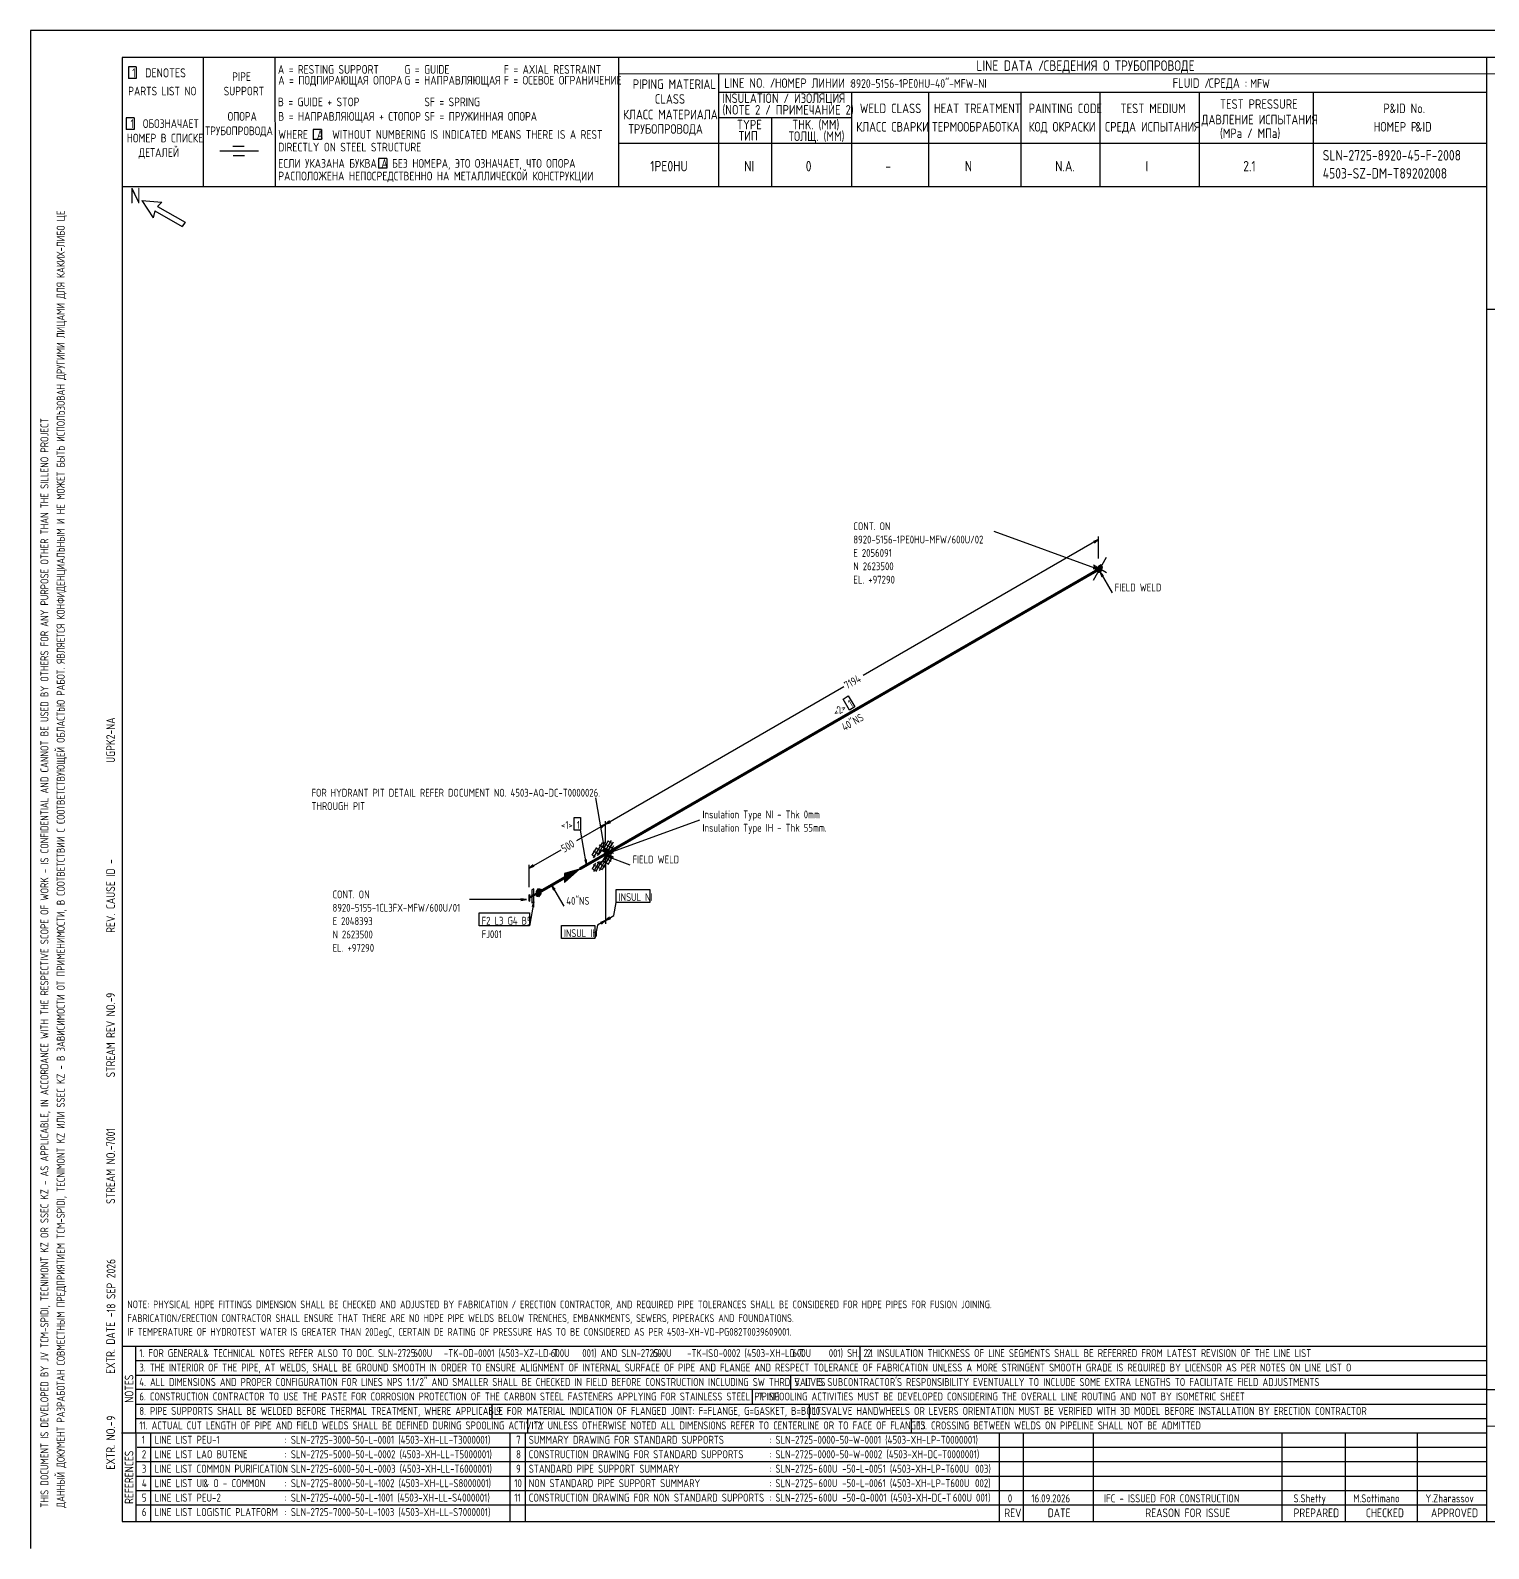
# Model space of a CAD drawing. Extents: x -1005 to 607, y -998 to 420.
# Drawn here: x 0 to 403.3, y 0 to 420 of the extents above; entities that cross this region are included whole.
import ezdxf

# ---------------------------------------------------------------- set-up
doc = ezdxf.new("R2010")
doc.units = 0
doc.styles.add('TTFN17', font='GOST type A')

msp = doc.modelspace()

# ---------------------------------------------------------------- linework, layer by layer
at = {"layer": 'GT_1', "flags": 128}
for points in [[(0, 420), (0, 0)], [(594, 420), (0, 420)], [(589.1, 412.5), (25.4, 412.5)], [(25.4, 412.5), (25.4, 7.5)], [(47.8, 412.5), (47.8, 376.7)], [(67.6, 412.5), (67.7, 376.7)], [(162.7, 412.5), (162.7, 376.7)], [(402.7, 412.5), (402.7, 7.5)], [(29.3, 409.9), (27.1, 409.9)], [(27.1, 409.9), (27.1, 406.7)], [(29.3, 409.9), (29.3, 406.7)], [(589.1, 408), (162.7, 407.9)], [(190.3, 407.8), (190.3, 376.7)], [(29.3, 406.7), (27.1, 406.7)], [(190.3, 402.9), (402.7, 402.9)], [(227.1, 402.9), (227.1, 376.7)], [(248.4, 402.9), (248.4, 376.8)], [(273.9, 402.9), (273.9, 376.7)], [(295.8, 402.9), (295.8, 376.7)], [(323.2, 402.9), (323.2, 376.7)], [(354.8, 402.9), (354.8, 376.8)], [(28.7, 395.8), (26.5, 395.8)], [(26.5, 395.8), (26.5, 392.6)], [(28.7, 395.8), (28.7, 392.6)], [(227.1, 395.8), (190.3, 395.8)], [(205, 395.8), (205, 376.7)], [(28.7, 392.6), (26.5, 392.6)], [(80.5, 392.6), (78.2, 392.6)], [(78.2, 392.6), (78.2, 389.8)], [(80.5, 392.6), (80.5, 389.8)], [(63.1, 386.6), (52.4, 386.6)], [(59.1, 387.9), (56, 387.9)], [(80.5, 389.8), (78.2, 389.8)], [(230.2, 388.7), (162.7, 388.7)], [(402.7, 388.7), (226.9, 388.7)], [(59.2, 385.3), (56.1, 385.3)], [(98.6, 384.6), (96.3, 384.6)], [(96.3, 384.6), (96.3, 381.9)], [(98.6, 384.6), (98.6, 381.9)], [(98.6, 381.9), (96.3, 381.9)], [(402.7, 376.7), (25.4, 376.7)], [(30.8, 372.9), (34, 368.1)], [(30.8, 372.9), (36.4, 372.5)], [(34.4, 370.1), (34, 368.1)], [(34.4, 370.1), (42, 365.7)], [(36.4, 372.5), (35.2, 371.3)], [(35.2, 371.3), (42.8, 366.9)], [(42.8, 366.9), (42, 365.7)], [(402.7, 342.86), (589, 342.86)], [(295.43, 279.12), (230.32, 241.55)], [(295.43, 270.88), (266.55, 281.38)], [(294.3, 278.15), (295.43, 279.12), (294, 278.6)], [(295.43, 273.88), (295.43, 280.02)], [(294, 267.95), (297.6, 274.25)], [(293.93, 271.1), (295.43, 270.88), (294.15, 271.62)], [(294, 272.15), (297.6, 270.05)], [(295.43, 270.05), (296.18, 270.43), (296.55, 271.48), (296.18, 272.15), (295.43, 271.7), (295.05, 270.65), (295.43, 270.05)], [(295.08, 270.6), (296.24, 270.6)], [(295.1, 270.8), (296.31, 270.8)], [(295.18, 271), (296.38, 271)], [(295.21, 270.4), (296.12, 270.4)], [(295.25, 271.2), (296.45, 271.2)], [(295.32, 271.4), (296.52, 271.4)], [(295.39, 271.6), (296.48, 271.6)], [(295.59, 271.8), (296.37, 271.8)], [(296.77, 269.15), (295.8, 270.27), (296.32, 268.85)], [(295.8, 270.27), (299.18, 264.43)], [(159.07, 200.38), (225, 238.47)], [(224.78, 235.03), (226.2, 235.93), (228, 232.85), (226.57, 231.95), (224.78, 235.03)], [(159.07, 192.12), (156.38, 207.65)], [(150.38, 202.25), (152.1, 202.25), (152.1, 198.72), (150.38, 198.72), (150.38, 202.25)], [(159.07, 192.12), (185.18, 201.65)], [(159.07, 200.38), (151.05, 195.8)], [(153.82, 189.12), (152.1, 198.72)], [(157.95, 199.4), (159.07, 200.38), (157.65, 199.85)], [(160.2, 201.35), (159.07, 200.38), (160.5, 200.9)], [(159.07, 195.12), (159.07, 201.28)], [(159.07, 195.12), (159.07, 201.28)], [(137.93, 188.22), (146.78, 193.32)], [(156.53, 193.93), (155.32, 191.82)], [(158.1, 195.28), (155.62, 191.07)], [(156.45, 193.85), (157.95, 192.95)], [(159.07, 195.72), (156.75, 191.68)], [(157.12, 190.1), (157.12, 190.1), (157.43, 189.95), (157.8, 189.95), (158.18, 190.18), (158.55, 190.47), (158.85, 190.85), (159.22, 191.38), (159.38, 191.9), (159.45, 192.35), (159.38, 192.8), (159.22, 193.1), (158.85, 193.25), (158.55, 193.25), (158.18, 193.1), (157.8, 192.88), (157.43, 192.43), (157.05, 191.9)], [(157.28, 194.68), (161.25, 192.35)], [(161.25, 194.45), (157.28, 187.47)], [(157.65, 189.2), (161.25, 195.5)], [(157.65, 193.4), (161.25, 191.3)], [(158.18, 195.35), (161.4, 193.55)], [(161.4, 193.47), (158.18, 187.85)], [(159.82, 195.8), (158.32, 193.18)], [(158.55, 193.55), (159.07, 192.12), (159.07, 193.62)], [(159.07, 191.3), (159.82, 191.68), (160.2, 192.72), (159.82, 193.4), (159.07, 192.95), (158.7, 191.9), (159.07, 191.3)], [(160.65, 195.88), (159.07, 193.18)], [(160.88, 195.12), (159.45, 192.65)], [(159.75, 195.8), (161.03, 195.05)], [(139.05, 189.2), (137.93, 188.22), (139.35, 188.75)], [(137.93, 182.97), (137.93, 189.12)], [(153.3, 190.55), (153.82, 189.12), (153.82, 190.62)], [(155.4, 191.97), (156.22, 191.38)], [(156.3, 189.65), (155.4, 188.07)], [(155.62, 189.28), (158.1, 187.85)], [(155.7, 193.03), (157.28, 192.12)], [(157.28, 190.03), (155.7, 187.32)], [(157.88, 189.95), (156.45, 187.47)], [(156.75, 189.88), (159.07, 188.53)], [(158.32, 190.18), (159.82, 189.43)], [(158.74, 192), (159.94, 192)], [(158.76, 191.8), (159.87, 191.8)], [(158.81, 192.2), (160.01, 192.2)], [(158.88, 192.4), (160.08, 192.4)], [(158.89, 191.6), (159.68, 191.6)], [(158.95, 192.6), (160.16, 192.6)], [(159.02, 192.8), (160.16, 192.8)], [(160.35, 192.88), (159.07, 192.12), (160.57, 192.35)], [(159.07, 191.07), (160.65, 190.18)], [(159.07, 190.62), (159.07, 172.85)], [(159.07, 190.62), (159.07, 172.85)], [(159.16, 193), (160.05, 193)], [(159.45, 192.2), (160.88, 191.22)], [(160.95, 191.3), (159.45, 191.53), (160.72, 190.78)], [(159.45, 191.53), (165.82, 189.2)], [(161.03, 191.45), (159.75, 189.2)], [(147.75, 185.6), (147.75, 184.25), (151.88, 188), (147.75, 186.8), (147.75, 184.4), (151.5, 187.78), (147.75, 186.72), (147.75, 184.62), (151.05, 187.55), (147.75, 186.5), (147.75, 184.78), (150.68, 187.25), (147.75, 186.35), (147.75, 184.93), (150.3, 187.1), (147.75, 186.2), (147.75, 185.07), (149.85, 186.8), (147.75, 186.05), (147.75, 185.3), (149.55, 186.65), (147.75, 185.82), (147.75, 185.45), (149.1, 186.35), (147.75, 185.68), (147.75, 185.6), (151.88, 188)], [(155.32, 188.15), (156.6, 187.4)], [(137.93, 180.2), (140.55, 181.7)], [(137.93, 179.97), (140.55, 181.47)], [(140.55, 181.32), (137.93, 179.82)], [(137.93, 179.07), (138.07, 179.15), (137.93, 180.88), (138.07, 180.95), (137.93, 179.07), (137.93, 180.88)], [(138.07, 180.95), (138.07, 179.15)], [(138.68, 180.43), (138.68, 178.62), (139.28, 178.93), (139.28, 182.53), (138.68, 182.22), (138.68, 180.43)], [(141.15, 181.18), (140.55, 180.35), (139.95, 180.5), (139.95, 181.78), (140.55, 182.6), (141.15, 182.45), (141.15, 181.18)], [(139.95, 181.6), (141.15, 181.6)], [(139.95, 181.4), (141.15, 181.4)], [(139.95, 181.2), (141.15, 181.2)], [(139.95, 181), (141.02, 181)], [(139.95, 180.8), (140.88, 180.8)], [(139.95, 180.6), (140.73, 180.6)], [(139.97, 181.8), (141.15, 181.8)], [(140.11, 182), (141.15, 182)], [(140.26, 182.2), (141.15, 182.2)], [(140.41, 182.4), (141.15, 182.4)], [(145.12, 182.45), (144.15, 183.57), (144.68, 182.15)], [(144.15, 183.57), (147.53, 177.72)], [(162, 182.38), (171.3, 182.38), (171.3, 178.78), (162, 178.78), (162, 182.38)], [(137.18, 179.53), (121.42, 179.53)], [(135.68, 179.3), (137.18, 179.53), (135.68, 179.75)], [(139.28, 178.93), (138.07, 172.25)], [(139.28, 177.43), (139.28, 178.93), (138.75, 177.5)], [(161.32, 175.1), (162, 178.78)], [(124.12, 175.85), (138.07, 175.85), (138.07, 172.25), (124.12, 172.25), (124.12, 175.85)], [(146.85, 172.4), (156.15, 172.4), (156.15, 168.8), (146.85, 168.8), (146.85, 172.4)], [(156.82, 172.47), (156.15, 168.8)], [(159.07, 173.75), (156.82, 172.47)], [(157.95, 172.78), (159.07, 173.75), (157.65, 173.22)], [(159.07, 173.75), (161.32, 175.1)], [(160.2, 174.72), (159.07, 173.75), (160.5, 174.28)], [(25.3, 56), (402.7, 56)], [(29.1, 56), (29.2, 7.5)], [(229.4, 56), (229.4, 52)], [(29.1, 52), (402.7, 52)], [(29.1, 48), (402.7, 48)], [(210.2, 48), (210.2, 44)], [(402.7, 44), (29.1, 44)], [(199.6, 44), (199.6, 40)], [(402.7, 44), (589.1, 44)], [(29.2, 40), (402.7, 40)], [(127.6, 40), (127.6, 36)], [(215.4, 40), (215.4, 36)], [(29.1, 36), (402.7, 36)], [(137.5, 36), (137.5, 32)], [(243.6, 36), (243.6, 32)], [(402.7, 34), (589.1, 33.9)], [(25.2, 32), (402.7, 32)], [(33.2, 32), (33.2, 7.6)], [(132.6, 32), (132.6, 7.6)], [(136.8, 32), (136.8, 7.6)], [(267.9, 32), (267.9, 7.5)], [(274.6, 32), (274.6, 7.5)], [(293.9, 32), (293.9, 7.5)], [(346.1, 32), (346.1, 7.5)], [(363.6, 32), (363.6, 7.5)], [(383.5, 32), (383.5, 7.5)], [(402.7, 28), (29.5, 28)], [(402.7, 24), (29.1, 24)], [(402.7, 20), (29.1, 20)], [(402.7, 16), (29.1, 16)], [(402.7, 12), (29.2, 12)], [(25.4, 7.5), (589.1, 7.5)], [(0, 0), (0, 0)]]:
    msp.add_lwpolyline(points, dxfattribs=at)
at = {"layer": 'GT_1', "const_width": 0.8, "flags": 128}
for points in [[(159.07, 192.12), (295.43, 270.88)], [(151.88, 188), (159.07, 192.12)], [(140.55, 181.47), (147.75, 185.6)]]:
    msp.add_lwpolyline(points, dxfattribs=at)

# ---------------------------------------------------------------- texts
at = {"layer": 'GT_1', "style": 'TTFN17'}
for s, height, p in [('LINE DATA /', 2.8875, (261.63, 408.8)), ('СВЕДЕНИЯ О ТРУБОПРОВОДЕ', 2.8875, (280.23, 408.8)), (' 1  DENOTES', 2.5025, (26.88, 407)), (' PIPE', 2.406, (54.56, 406)), ('A = RESTING SUPPORT', 2.4062, (68.46, 408)), ('A = ПОДПИРАЮЩАЯ ОПОРА', 2.4062, (68.56, 405)), ('G = GUIDE', 2.406, (103.46, 408)), ('G = НАПРАВЛЯЮЩАЯ', 2.4062, (103.46, 405)), ('F = AXIAL RESTRAINT', 2.4062, (130.96, 408)), ('F = ОСЕВОЕ ОГРАНИЧЕНИЕ', 2.4062, (130.96, 405)), ('PARTS LIST NO', 2.4062, (27.06, 402)), ('SUPPORT', 2.406, (53.46, 402)), ('PIPING MATERIAL', 2.6469, (166.6, 403.8)), ('LINE NO. /', 2.647, (191.9, 404.1)), ('НОМЕР ЛИНИИ :', 2.5987, (205.89, 404.1)), ('8920-5156-1PE0HU-40"-MFW-NI', 2.4062, (226.86, 404.1)), ('FLUID /', 2.647, (315.9, 404.1)), ('СРЕДА :', 2.647, (325.9, 404.1)), ('MFW', 2.406, (337.36, 404.1)), ('B = GUIDE + STOP', 2.4062, (68.46, 399)), ('SF = SPRING', 2.4062, (108.96, 399)), ('CLASS', 2.647, (172.7, 399.7)), ('(NOTE 2 / ПРИМЕЧАНИЕ 2)', 2.6469, (191.4, 396.7)), ('INSULATION / ИЗОЛЯЦИЯ', 2.6469, (191.4, 399.9)), ('WELD CLASS', 2.647, (229.4, 397.1)), ('HEAT TREATMENT', 2.6469, (249.9, 397.1)), ('PAINTING CODE', 2.6469, (276.1, 397.1)), ('TEST MEDIUM', 2.6469, (301.5, 397.1)), ('TEST PRESSURE', 2.6469, (329, 398.3)), ('P', 2.65, (374.2, 397.1)), ('&ID No.', 2.647, (375.91, 397.1)), (' 1  ОБОЗНАЧАЕТ', 2.4062, (26.46, 393)), ('ОПОРА', 2.406, (54.56, 395)), ('B = НАПРАВЛЯЮЩАЯ + СТОПОР', 2.4062, (68.56, 395)), ('SF = ПРУЖИННАЯ ОПОРА', 2.4062, (108.96, 395)), ('КЛАСС МАТЕРИАЛА', 2.6469, (163.9, 395.4)), ('TYPE', 2.647, (195.4, 392.6)), ('THK. (MM)', 2.647, (210.7, 392.6)), ('ДАВЛЕНИЕ ИСПЫТАНИЯ', 2.6469, (323.9, 394)), ('НОМЕР В СПИСКЕ', 2.4062, (26.66, 389)), ('ТРУБОПРОВОДА', 2.4062, (48.36, 391)), ('WHERE  A  WITHOUT NUMBERING IS INDICATED MEANS THERE IS A REST', 2.4062, (68.56, 390)), ('ТРУБОПРОВОДА', 2.6469, (165.4, 391.4)), ('ТИП', 2.647, (195.9, 389.5)), ('ТОЛЩ. (ММ)', 2.647, (209.7, 389.4)), ('КЛАСС СВАРКИ', 2.6469, (228.4, 392)), ('ТЕРМООБРАБОТКА', 2.6469, (249.4, 392)), ('КОД ОКРАСКИ', 2.6469, (276.1, 392)), ('СРЕДА ИСПЫТАНИЯ', 2.6469, (297.2, 392)), ('(MPa / МПа)', 2.6469, (329, 390.2)), ('НОМЕР P', 2.647, (371.5, 392)), ('&ID', 2.647, (383.1, 392)), ('ДЕТАЛЕЙ', 2.406, (29.96, 385)), ('DIRECTLY ON STEEL STRUCTURE', 2.4062, (68.56, 386.5)), ('SLN-2725-8920-45-F-2008', 2.8875, (357.43, 384)), ('ЕСЛИ УКАЗАНА БУКВА A БЕЗ НОМЕРА, ЭТО ОЗНАЧАЕТ, ЧТО ОПОРА', 2.4062, (68.56, 382)), ('1PE0HU', 2.888, (171.43, 381)), ('NI', 2.888, (197.43, 381)), ('0', 2.89, (214.43, 381)), ('-', 2.89, (236.43, 381)), ('N', 2.89, (258.43, 381)), ('N.A.', 2.888, (283.43, 381)), ('I', 2.89, (308.43, 381)), ('2.1', 2.888, (335.43, 381)), ('РАСПОЛОЖЕНА НЕПОСРЕДСТВЕННО НА МЕТАЛЛИЧЕСКОЙ КОНСТРУКЦИИ', 2.4062, (68.56, 378.5)), ('4503-SZ-DM-T89202008', 2.8875, (357.43, 379)), ('N', 4.33, (27.55, 372.1)), ('CONT. ON', 2.166, (227.6, 281.75)), ('8920-5156-1PE0HU-MFW/600U/02', 2.1656, (227.6, 278.05)), ('E 2056091', 2.166, (227.6, 274.36)), ('N 2623500', 2.166, (227.6, 270.66)), ('EL. +97290', 2.166, (227.6, 266.96)), ('FIELD WELD', 2.166, (299.88, 264.8)), ('FOR HYDRANT PIT DETAIL REFER DOCUMENT NO. 4503-AQ-DC-T0000026.', 2.1656, (77.75, 208.03)), ('THROUGH PIT', 2.1656, (77.75, 204.33)), ('Insulation Type NI - Thk 0mm', 2.1656, (185.88, 202.03)), ('<1>', 2.166, (146.76, 199.1)), ('1', 2.17, (151.12, 199.1)), ('Insulation Type IH - Thk 55mm.', 2.1656, (185.88, 198.33)), ('FIELD WELD', 2.166, (166.53, 189.57)), ('CONT. ON', 2.166, (83.56, 179.9)), ('40"NS', 2.166, (148.22, 178.1)), ('INSUL NI', 2.166, (162.7, 179.15)), ('8920-5155-1CL3FX-MFW/600U/01', 2.1656, (83.56, 176.2)), ('E 2048393', 2.166, (83.56, 172.5)), ('F2 L3 G4 B5', 2.1656, (124.8, 172.62)), ('N 2623500', 2.166, (83.56, 168.81)), ('FJ001', 2.166, (124.8, 168.88)), ('INSUL IH', 2.166, (147.54, 169.18)), ('EL. +97290', 2.166, (83.56, 165.11)), ('NOTE: PHYSICAL HDPE FITTINGS DIMENSION SHALL BE CHECKED AND ADJUSTED BY FABRICATION / ERECTION CONTRACTOR, AND REQUIRED PIPE TOLERANCES SHALL BE CONSIDERED FOR HDPE PIPES FOR FUSION JOINING.', 2.1175, (26.82, 66.5)), ('FABRICATION/ERECTION CONTRACTOR SHALL ENSURE THAT THERE ARE NO HDPE PIPE WELDS BELOW TRENCHES, EMBANKMENTS, SEWERS, PIPERACKS AND FOUNDATIONS.', 2.1175, (26.82, 62.7)), ('IF TEMPERATURE OF HYDROTEST WATER IS GREATER THAN 20DegC, CERTAIN DE RATING OF PRESSURE HAS TO BE CONSIDERED AS PER 4503-XH-VD-PG082T0039609001.', 2.1175, (26.82, 58.9)), ('1. FOR GENERAL', 2.1849, (30.13, 53)), ('& TECHNICAL NOTES REFER ALSO TO DOC. SLN-2725-      -TK-OD-0001 (4503-XZ-LD-T      001) AND SLN-2725-      -TK-ISO-0002 (4503-XH-LD-T      001) SH. 2.1', 2.18487, (47.87, 53)), ('600U', 2.185, (105.93, 53)), ('600U', 2.185, (143.93, 53)), ('600U', 2.185, (172.13, 53)), ('600U', 2.185, (210.73, 53)), ('2. INSULATION THICKNESS OF LINE SEGMENTS SHALL BE REFERRED FROM LATEST REVISION OF THE LINE LIST', 2.1849, (231.33, 53)), ('3. THE INTERIOR OF THE PIPE, AT WELDS, SHALL BE GROUND SMOOTH IN ORDER TO ENSURE ALIGNMENT OF INTERNAL SURFACE OF PIPE AND FLANGE AND RESPECT TOLERANCE OF FABRICATION UNLESS A MORE STRINGENT SMOOTH GRADE IS REQUIRED BY LICENSOR AS PER NOTES ON LINE LIST O', 2.18487, (30.13, 49)), ('4. ALL DIMENSIONS AND PROPER CONFIGURATION FOR LINES NPS 1.1/2" AND SMALLER SHALL BE CHECKED IN FIELD BEFORE CONSTRUCTION INCLUDING SW THRD VALVES', 2.18487, (30.13, 45)), ("5. IT IS SUBCONTRACTOR'S RESPONSIBILITY EVENTUALLY TO INCLUDE SOME EXTRA LENGTHS TO FACILITATE FIELD ADJUSTMENTS", 2.18487, (211.33, 45)), ('6. CONSTRUCTION CONTRACTOR TO USE THE PASTE FOR CORROSION PROTECTION OF THE CARBON STEEL FASTENERS APPLYING FOR STAINLESS STEEL PIPING', 2.18487, (30.13, 41)), ('7. SPOOLING ACTIVITIES MUST BE DEVELOPED CONSIDERING THE OVERALL LINE ROUTING AND NOT BY ISOMETRIC SHEET', 2.18487, (201.33, 41)), ('8. PIPE SUPPORTS SHALL BE WELDED BEFORE THERMAL TREATMENT, WHERE APPLICABLE', 2.1849, (30.13, 37)), ('9. FOR MATERIAL INDICATION OF FLANGED JOINT: F=FLANGE, G=GASKET, B=BOLTS', 2.1849, (128.83, 37)), ('10. VALVE HANDWHEELS OR LEVERS ORIENTATION MUST BE VERIFIED WITH 3D MODEL BEFORE INSTALLATION BY ERECTION CONTRACTOR', 2.18487, (216.33, 37)), ('11. ACTUAL CUT LENGTH OF PIPE AND FIELD WELDS SHALL BE DEFINED DURING SPOOLING ACTIVITY', 2.1849, (30.13, 33)), ('12. UNLESS OTHERWISE NOTED ALL DIMENSIONS REFER TO CENTERLINE OR TO FACE OF FLANGES', 2.1849, (139.33, 33)), ('13. CROSSING BETWEEN WELDS ON PIPELINE SHALL NOT BE ADMITTED', 2.1849, (245.33, 33)), ('1', 2.21, (30.83, 29)), ('LINE LIST PEU-1', 2.2138, (34.33, 29)), (': SLN-2725-3000-50-L-0001 (4503-XH-LL-T3000001)', 2.2138, (70.33, 29)), ('7', 2.21, (134.33, 29)), ('SUMMARY DRAWING FOR STANDARD SUPPORTS', 2.2138, (137.83, 29)), (': SLN-2725-0000-50-W-0001 (4503-XH-LP-T0000001)', 2.2138, (204.33, 29)), ('2', 2.21, (30.83, 25)), ('LINE LIST LAO BUTENE', 2.2138, (34.33, 25)), (': SLN-2725-5000-50-L-0002 (4503-XH-LL-T5000001)', 2.2138, (70.33, 25)), ('8', 2.21, (134.33, 25)), ('CONSTRUCTION DRAWING FOR STANDARD SUPPORTS', 2.2138, (137.83, 25)), (': SLN-2725-0000-50-W-0002 (4503-XH-DC-T0000001)', 2.2138, (204.33, 25)), ('3', 2.21, (30.83, 21)), ('LINE LIST COMMON PURIFICATION', 2.2138, (34.33, 21)), (': SLN-2725-6000-50-L-0003 (4503-XH-LL-T6000001)', 2.2138, (70.33, 21)), ('9', 2.21, (134.33, 21)), ('STANDARD PIPE SUPPORT SUMMARY', 2.2138, (137.83, 21)), (': SLN-2725-      -50-L-0051 (4503-XH-LP-T      003)', 2.2138, (204.33, 21)), ('600U', 2.214, (217.93, 21)), ('600U', 2.214, (254.33, 21)), ('4', 2.21, (30.83, 17)), ('LINE LIST UI', 2.2138, (34.33, 17)), ('& O - COMMON', 2.2138, (47.85, 17)), (': SLN-2725-8000-50-L-1002 (4503-XH-LL-S8000001)', 2.2138, (70.33, 17)), ('10', 2.214, (133.83, 17)), ('NON STANDARD PIPE SUPPORT SUMMARY', 2.2138, (137.83, 17)), (': SLN-2725-      -50-L-0061 (4503-XH-LP-T      002)', 2.2138, (204.33, 17)), ('600U', 2.214, (217.93, 17)), ('600U', 2.214, (254.43, 17)), ('5', 2.21, (30.83, 13)), ('LINE LIST PEU-2', 2.2138, (34.33, 13)), (': SLN-2725-4000-50-L-1001 (4503-XH-LL-S4000001)', 2.2138, (70.33, 13)), ('11', 2.214, (133.83, 13)), ('CONSTRUCTION DRAWING FOR NON STANDARD SUPPORTS', 2.2138, (137.83, 13)), (': SLN-2725-      -50-Q-0001 (4503-XH-DC-T      001)', 2.2138, (204.33, 13)), ('600U', 2.214, (217.93, 13)), ('600U', 2.214, (255.13, 13)), ('0', 2.21, (270.33, 12.8)), ('16.09.2026', 2.214, (276.83, 12.8)), ('IFC - ISSUED FOR CONSTRUCTION', 2.2138, (296.93, 12.8)), ('S.Shetty', 2.214, (349.33, 12.8)), ('M.Sottimano', 2.2138, (365.83, 12.8)), ('Y.Zharassov', 2.2138, (385.83, 12.8)), ('6', 2.21, (30.83, 9)), ('LINE LIST LOGISTIC PLATFORM', 2.2138, (34.33, 9)), (': SLN-2725-7000-50-L-1003 (4503-XH-LL-S7000001)', 2.2138, (70.33, 9)), ('REV', 2.406, (269.36, 8.7)), ('DATE', 2.406, (281.36, 8.7)), ('REASON FOR ISSUE', 2.4062, (308.36, 8.7)), ('PREPARED', 2.406, (349.36, 8.7)), ('CHECKED', 2.406, (369.36, 8.7)), ('APPROVED', 2.406, (387.36, 8.7))]:
    msp.add_text(s, height=height, dxfattribs=at).set_placement(p)
for s, height, rotation, p in [('ДАННЫЙ ДОКУМЕНТ РАЗРАБОТАН СОВМЕСТНЫМ ПРЕДПРИЯТИЕМ TCM-SPIDI, TECNIMONT KZ ИЛИ SSEC KZ - В ЗАВИСИМОСТИ ОТ ПРИМЕНИМОСТИ, В СООТВЕТСТВИИ С СООТВЕТСТВУЮЩЕЙ ОБЛАСТЬЮ РАБОТ. ЯВЛЯЕТСЯ КОНФИДЕНЦИАЛЬНЫМ И НЕ МОЖЕТ БЫТЬ ИСПОЛЬЗОВАН ДРУГИМИ ЛИЦАМИ ДЛЯ КАКИХ-ЛИБО ЦЕ', 2.21375, 90, (9.5, 11.33)), ('THIS DOCUMENT IS DEVELOPED BY JV TCM-SPIDI, TECNIMONT KZ OR SSEC KZ - AS APPLICABLE, IN ACCORDANCE WITH THE RESPECTIVE SCOPE OF WORK - IS CONFIDENTIAL AND CANNOT BE USED BY OTHERS FOR ANY PURPOSE OTHER THAN THE SILLENO PROJECT', 2.21375, 90, (5, 11.33)), ('7194', 2.166, 30, (225.87, 237.66)), ('<2>', 2.166, 30, (222.79, 230.23)), ('1', 2.17, 30, (226.97, 232.64)), ('UGPK2-NA', 2.406, 90, (23.4, 217.36)), ('40"NS', 2.166, 30, (225.18, 226.1)), ('500', 2.166, 30, (147.59, 192.48)), ('REV. CAUSE ID -', 2.4062, 90, (23.4, 170.36)), ('9', 2.41, 90, (23.4, 152.36)), ('STREAM REV NO.-', 2.4062, 90, (23.4, 130.36)), ('7001', 2.406, 90, (23.4, 111.36)), ('STREAM NO.-', 2.4062, 90, (23.4, 95.36)), ('18 SEP 2026', 2.4062, 90, (23.5, 65.36)), ('EXTR. DATE -', 2.4062, 90, (23.4, 48.36)), ('NOTES', 2.406, 90, (28.5, 40.36)), ('EXTR. NO.-', 2.406, 90, (23.4, 21.86)), ('9', 2.41, 90, (23.5, 35.36)), ('REFERENCES', 2.406, 90, (28.5, 12.36))]:
    msp.add_text(s, height=height, rotation=rotation, dxfattribs=at).set_placement(p)

doc.saveas('drawing.dxf')
